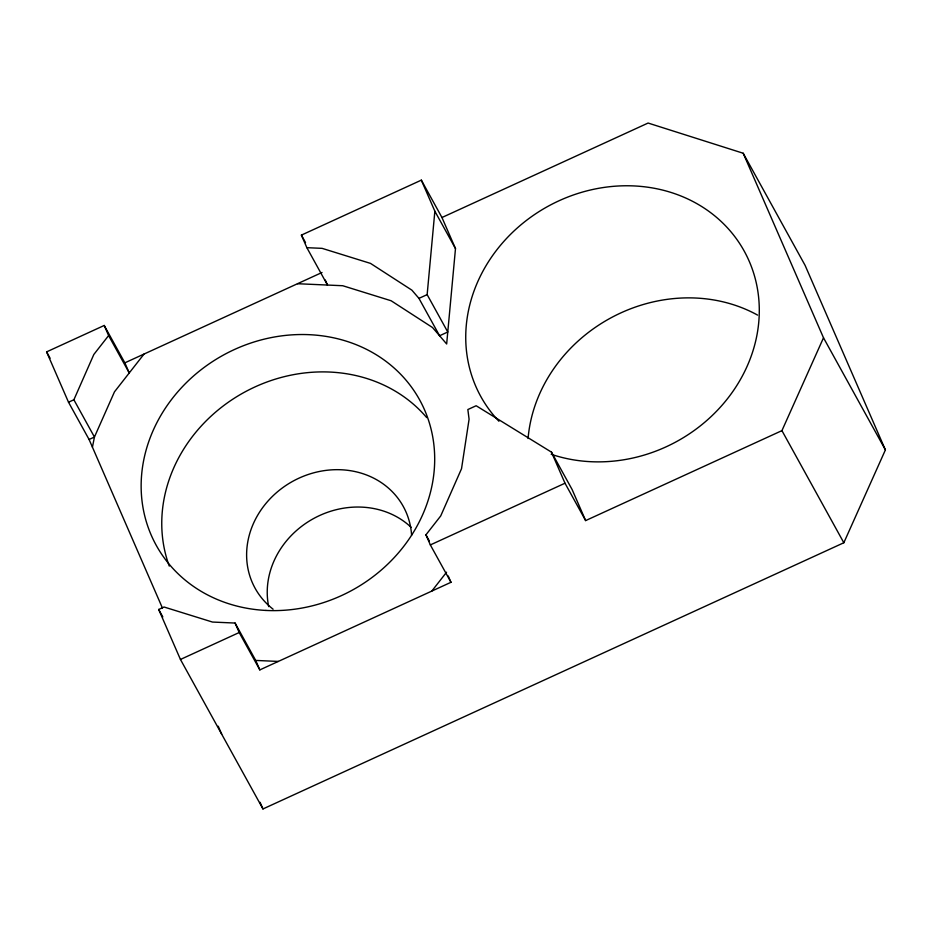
<?xml version="1.0" encoding="UTF-8"?>
<svg xmlns="http://www.w3.org/2000/svg" width="932" height="932" viewBox="0 0 932 932"><rect width="100%" height="100%" fill="white"/><g stroke="black" fill="none" stroke-linecap="round" stroke-linejoin="round"><path stroke-width="1.4" d="M306.861 247.679L322.099 248.355L370.505 263.395L411.874 290.143L418.957 298.38L439.589 335.753L447.768 332.002L427.147 294.629L434.86 211.215L421.334 180.144L301.397 235.109L306.861 247.679L327.493 285.052L325.303 280.031M421.334 180.144L441.966 217.517L455.492 248.588L446.661 343.978L432.506 327.516L391.137 300.768L342.731 285.728L297.494 283.724M162.424 608.014L92.431 447.162L94.447 437.038L114.473 391.836L144.029 354.055M68.514 402.228L73.884 399.77L93.841 354.463L108.613 335.578L104.221 325.466L46.6 351.877L68.514 402.228L89.088 439.496L92.431 447.162M743.2 153.244L805.097 265.364L885.4 449.911L843.833 542.75L262.964 808.953L180.447 659.46L158.685 609.47L164.055 607.012L212.461 622.052L235.085 623.054L239.198 632.525L259.83 669.898L450.972 582.302L430.339 544.929L425.936 534.828L440.72 515.932L461.526 468.714L469.087 419.214L467.852 409.544L476.147 405.746L551.476 452.148L565.002 483.219L585.634 520.592L781.936 430.631L823.504 337.792L743.2 153.244L648.101 123.047L441.966 217.517M431.796 591.098L446.568 572.201M104.221 325.466L124.853 362.839L322.029 272.482M89.088 439.496L94.447 437.038L73.884 399.77M418.957 298.38L427.147 294.629M180.447 659.46L239.198 632.525M430.339 544.929L565.002 483.219M235.085 623.054L255.706 660.427L278.33 661.429M823.504 337.792L885.4 449.911M781.936 430.631L843.833 542.75M434.86 211.215L455.492 248.588M551.476 452.148L572.108 489.521L585.634 520.592M301.397 235.109L305.521 242.588M425.936 534.828L429.384 541.061M108.613 335.578L129.245 372.951L124.853 362.839M46.6 351.877L50.095 358.214M158.685 609.47L162.82 616.937M448.222 575.988L450.972 582.302M255.706 660.427L259.83 669.898M260.075 802.289L262.964 808.953M218.228 726.214L221.7 734.206M273.099 609.19A84.626 75.41 -28.9 0 1 293.941 480.656A84.626 75.41 -28.9 0 1 411.606 535.329M498.923 421.241A150.448 134.057 -28.9 0 1 567.227 197.269A150.448 134.057 -28.9 0 1 759.044 318.453A150.448 134.057 -28.9 0 1 551.185 454.268M528.071 438.529A150.448 134.057 -28.9 0 1 757.576 315.098M169.263 566.097A150.448 134.057 -28.9 0 1 240.992 394.154A150.448 134.057 -28.9 0 1 426.705 417.606M268.696 606.616A84.626 75.41 -28.9 0 1 313.164 518.786A84.626 75.41 -28.9 0 1 411.28 527.465M265.935 610.437A150.448 134.057 -28.9 0 0 424.584 409.94A150.448 134.057 -28.9 0 0 173.212 397.347A150.448 134.057 -28.9 0 0 265.935 610.437"/></g></svg>
